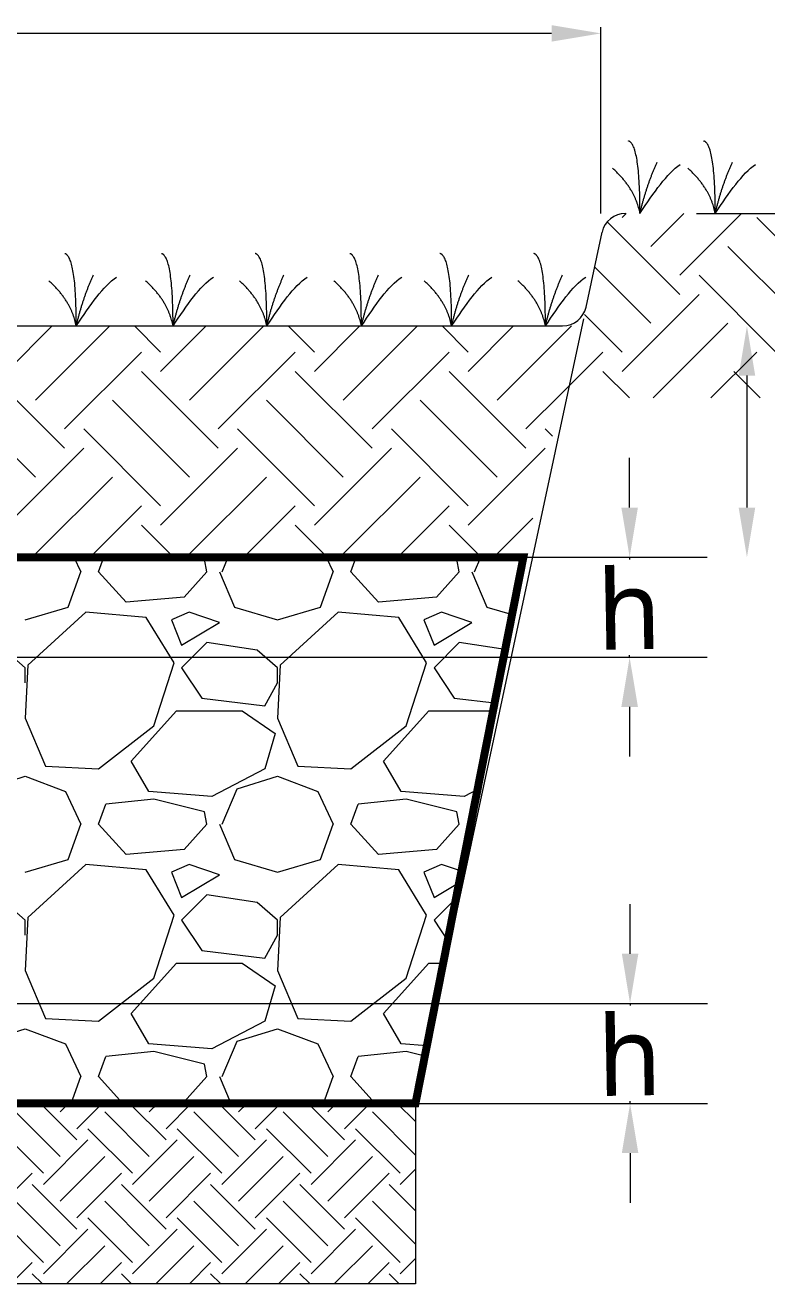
# Model space of a CAD drawing. Header units: millimetres. Extents: x -1245 to 7283, y 1609 to 4579.
# Drawn here: x 6479.4 to 6665.5, y 3531.1 to 3847 of the extents above; entities that cross this region are included whole.
import ezdxf

# ---------------------------------------------------------------- set-up
doc = ezdxf.new("R2010")
doc.units = ezdxf.units.MM
doc.styles.add('微軟正黑體-20', font='Microsoft JhengHei.ttf', dxfattribs={"height": 20})

msp = doc.modelspace()

# ---------------------------------------------------------------- linework, layer by layer
at = {"lineweight": 5}
for p, q in [((6611.55, 3844.91), (6251.43, 3844.91)), ((6623.93, 3799.75), (6623.93, 3846.46)), ((6647.86, 3799.75), (6746.53, 3799.75)), ((6620.18, 3776.24), (6624.2, 3795)), ((6619.54, 3773.24), (6577.38, 3576.37)), ((6244.92, 3771.49), (6614.31, 3771.49)), ((6660.56, 3759.03), (6660.56, 3725.91)), ((6631.12, 3725.91), (6631.12, 3738.37)), ((6430.39, 3713.44), (6650.58, 3713.44)), ((6631.12, 3713.44), (6631.12, 3712.89)), ((6430.28, 3688.33), (6650.58, 3688.33)), ((6631.12, 3688.33), (6631.12, 3688.88)), ((6631.12, 3675.86), (6631.12, 3663.4)), ((6631.23, 3613.95), (6631.23, 3626.41)), ((6430.51, 3601.48), (6650.69, 3601.48)), ((6631.23, 3601.48), (6631.23, 3600.92)), ((6281.85, 3576.37), (6577.38, 3576.37)), ((6577.38, 3576.37), (6429.61, 3576.37)), ((6430.39, 3576.37), (6650.69, 3576.37)), ((6577.38, 3576.37), (6577.38, 3531.09)), ((6631.23, 3576.37), (6631.23, 3576.92)), ((6631.23, 3563.9), (6631.23, 3551.43)), ((6577.38, 3531.09), (6281.85, 3531.09))]:
    msp.add_line(p, q, dxfattribs=at)
at = {"linetype": 'Continuous', "lineweight": 5}
for p, q in [((6643.7, 3779.4), (6625.48, 3797.62)), ((6629.22, 3798.7), (6630.27, 3799.75)), ((6636.46, 3791.47), (6644.74, 3799.75)), ((6643.7, 3784.23), (6659.22, 3799.75)), ((6682.3, 3779.4), (6663, 3798.7)), ((6675.06, 3772.17), (6655.76, 3791.47)), ((6636.46, 3772.17), (6622.33, 3786.29)), ((6667.83, 3764.93), (6648.53, 3784.23)), ((6629.22, 3760.1), (6648.53, 3779.4)), ((6629.22, 3764.93), (6619.78, 3774.37)), ((6637.04, 3753.44), (6655.76, 3772.17)), ((6474.81, 3760.1), (6486.21, 3771.49)), ((6482.05, 3752.86), (6500.68, 3771.49)), ((6513.42, 3764.93), (6506.85, 3771.49)), ((6513.42, 3760.1), (6524.81, 3771.49)), ((6520.65, 3752.86), (6539.29, 3771.49)), ((6552.02, 3764.93), (6545.45, 3771.49)), ((6552.02, 3760.1), (6563.41, 3771.49)), ((6559.26, 3752.86), (6577.89, 3771.49)), ((6590.62, 3764.93), (6584.05, 3771.49)), ((6590.62, 3760.1), (6602.01, 3771.49)), ((6597.86, 3752.86), (6616.49, 3771.49)), ((6489.29, 3745.63), (6508.59, 3764.93)), ((6527.89, 3745.63), (6547.19, 3764.93)), ((6566.5, 3745.63), (6585.8, 3764.93)), ((6614.12, 3754.65), (6624.4, 3764.93)), ((6651.52, 3753.44), (6663, 3764.93)), ((6489.29, 3740.8), (6469.99, 3760.1)), ((6527.89, 3740.8), (6508.59, 3760.1)), ((6566.5, 3740.8), (6547.19, 3760.1)), ((6605.1, 3740.8), (6585.8, 3760.1)), ((6631.06, 3753.44), (6624.4, 3760.1)), ((6663.91, 3753.44), (6657.25, 3760.1)), ((6482.05, 3733.56), (6462.75, 3752.86)), ((6520.65, 3733.56), (6501.35, 3752.86)), ((6559.26, 3733.56), (6539.96, 3752.86)), ((6597.86, 3733.56), (6578.56, 3752.86)), ((6605.1, 3745.63), (6614.45, 3754.97)), ((6513.42, 3726.33), (6494.12, 3745.63)), ((6552.02, 3726.33), (6532.72, 3745.63)), ((6590.62, 3726.33), (6571.32, 3745.63)), ((6611.76, 3743.79), (6609.92, 3745.63)), ((6474.81, 3721.5), (6494.12, 3740.8)), ((6513.42, 3721.5), (6532.72, 3740.8)), ((6552.02, 3721.5), (6571.32, 3740.8)), ((6590.62, 3721.5), (6609.92, 3740.8)), ((6482.05, 3714.26), (6501.35, 3733.56)), ((6520.65, 3714.26), (6539.96, 3733.56)), ((6559.26, 3714.26), (6578.56, 3733.56)), ((6495.71, 3713.44), (6508.59, 3726.33)), ((6534.31, 3713.44), (6547.19, 3726.33)), ((6572.91, 3713.44), (6585.8, 3726.33)), ((6516.65, 3713.44), (6508.59, 3721.5)), ((6555.25, 3713.44), (6547.19, 3721.5)), ((6593.85, 3713.44), (6585.8, 3721.5)), ((6597.86, 3714.26), (6606.81, 3723.21)), ((6491.66, 3713.44), (6493.36, 3709.75)), ((6497.8, 3709.75), (6499.18, 3713.44)), ((6502.17, 3713.44), (6501.35, 3714.26)), ((6524.4, 3712.92), (6522.31, 3713.44)), ((6525.03, 3709.75), (6524.4, 3712.92)), ((6528.83, 3709.75), (6530.41, 3713.44)), ((6540.78, 3713.44), (6539.96, 3714.26)), ((6554.99, 3713.44), (6556.69, 3709.75)), ((6561.13, 3709.75), (6562.51, 3713.44)), ((6579.38, 3713.44), (6578.56, 3714.26)), ((6587.73, 3712.92), (6585.64, 3713.44)), ((6588.36, 3709.75), (6587.73, 3712.92)), ((6592.16, 3709.75), (6593.74, 3713.44)), ((6490.2, 3700.89), (6493.36, 3709.75)), ((6504.76, 3702.15), (6497.8, 3709.75)), ((6525.03, 3709.75), (6519.33, 3703.42)), ((6528.2, 3709.75), (6532, 3700.89)), ((6553.53, 3700.89), (6556.69, 3709.75)), ((6568.09, 3702.15), (6561.13, 3709.75)), ((6588.36, 3709.75), (6582.66, 3703.42)), ((6591.52, 3709.75), (6595.32, 3700.89)), ((6519.33, 3703.42), (6504.76, 3702.15)), ((6582.66, 3703.42), (6568.09, 3702.15)), ((6479.43, 3697.72), (6490.2, 3700.89)), ((6494.63, 3699.62), (6480.07, 3686.32)), ((6509.83, 3698.36), (6494.63, 3699.62)), ((6520.6, 3699.62), (6516.16, 3697.72)), ((6528.2, 3697.09), (6520.6, 3699.62)), ((6532, 3700.89), (6542.76, 3697.72)), ((6542.76, 3697.72), (6553.53, 3700.89)), ((6557.96, 3699.62), (6543.39, 3686.32)), ((6573.16, 3698.36), (6557.96, 3699.62)), ((6583.93, 3699.62), (6579.49, 3697.72)), ((6591.52, 3697.09), (6583.93, 3699.62)), ((6595.32, 3700.89), (6601.61, 3699.04)), ((6516.8, 3686.96), (6509.83, 3698.36)), ((6516.16, 3697.72), (6518.7, 3691.39)), ((6518.7, 3691.39), (6528.2, 3697.09)), ((6580.13, 3686.96), (6573.16, 3698.36)), ((6579.49, 3697.72), (6582.03, 3691.39)), ((6582.03, 3691.39), (6591.52, 3697.09)), ((6479.43, 3685.69), (6474.37, 3690.12)), ((6525.03, 3692.02), (6518.7, 3685.69)), ((6537.69, 3690.12), (6525.03, 3692.02)), ((6542.76, 3685.69), (6537.69, 3690.12)), ((6588.36, 3692.02), (6582.03, 3685.69)), ((6599.88, 3690.29), (6588.36, 3692.02)), ((6511.73, 3671.12), (6516.8, 3686.96)), ((6575.06, 3671.12), (6580.13, 3686.96)), ((6480.07, 3686.32), (6479.43, 3673.02)), ((6479.43, 3681.89), (6479.43, 3685.69)), ((6518.7, 3685.69), (6523.76, 3678.09)), ((6543.39, 3686.32), (6542.76, 3673.02)), ((6542.76, 3681.89), (6542.76, 3685.69)), ((6582.03, 3685.69), (6587.09, 3678.09)), ((6539.59, 3676.19), (6542.76, 3681.89)), ((6523.76, 3678.09), (6539.59, 3676.19)), ((6587.09, 3678.09), (6597.23, 3676.87)), ((6506.03, 3662.26), (6517.43, 3674.92)), ((6517.43, 3674.92), (6533.9, 3674.92)), ((6533.9, 3674.92), (6542.13, 3669.22)), ((6569.36, 3662.26), (6580.76, 3674.92)), ((6580.76, 3674.92), (6596.85, 3674.92)), ((6479.43, 3673.02), (6484.5, 3660.99)), ((6497.8, 3660.36), (6511.73, 3671.12)), ((6542.76, 3673.02), (6547.83, 3660.99)), ((6561.13, 3660.36), (6575.06, 3671.12)), ((6542.13, 3669.22), (6539.59, 3660.36)), ((6510.46, 3654.66), (6506.03, 3662.26)), ((6573.79, 3654.66), (6569.36, 3662.26)), ((6472.14, 3656.18), (6479.43, 3658.46)), ((6479.43, 3658.46), (6489.56, 3654.66)), ((6484.5, 3660.99), (6497.8, 3660.36)), ((6539.59, 3660.36), (6526.3, 3653.39)), ((6532.63, 3655.29), (6542.76, 3658.46)), ((6542.76, 3658.46), (6552.89, 3654.66)), ((6547.83, 3660.99), (6561.13, 3660.36)), ((6528.83, 3646.43), (6532.63, 3655.29)), ((6592.94, 3655.13), (6589.62, 3653.39)), ((6489.56, 3654.66), (6493.36, 3646.43)), ((6511.73, 3652.76), (6499.7, 3651.49)), ((6526.3, 3653.39), (6510.46, 3654.66)), ((6524.4, 3649.59), (6511.73, 3652.76)), ((6552.89, 3654.66), (6556.69, 3646.43)), ((6575.06, 3652.76), (6563.03, 3651.49)), ((6589.62, 3653.39), (6573.79, 3654.66)), ((6587.73, 3649.59), (6575.06, 3652.76)), ((6497.8, 3646.43), (6499.7, 3651.49)), ((6525.03, 3646.43), (6524.4, 3649.59)), ((6561.13, 3646.43), (6563.03, 3651.49)), ((6588.36, 3646.43), (6587.73, 3649.59)), ((6490.2, 3637.56), (6493.36, 3646.43)), ((6504.76, 3638.83), (6497.8, 3646.43)), ((6525.03, 3646.43), (6519.33, 3640.09)), ((6528.2, 3646.43), (6532, 3637.56)), ((6553.53, 3637.56), (6556.69, 3646.43)), ((6568.09, 3638.83), (6561.13, 3646.43)), ((6588.36, 3646.43), (6582.66, 3640.09)), ((6519.33, 3640.09), (6504.76, 3638.83)), ((6582.66, 3640.09), (6568.09, 3638.83)), ((6479.43, 3634.39), (6490.2, 3637.56)), ((6494.63, 3636.29), (6480.07, 3622.99)), ((6509.83, 3635.03), (6494.63, 3636.29)), ((6520.6, 3636.29), (6516.16, 3634.39)), ((6528.2, 3633.76), (6520.6, 3636.29)), ((6532, 3637.56), (6542.76, 3634.39)), ((6542.76, 3634.39), (6553.53, 3637.56)), ((6557.96, 3636.29), (6543.39, 3622.99)), ((6573.16, 3635.03), (6557.96, 3636.29)), ((6583.93, 3636.29), (6579.49, 3634.39)), ((6588.89, 3634.64), (6583.93, 3636.29)), ((6516.8, 3623.63), (6509.83, 3635.03)), ((6516.16, 3634.39), (6518.7, 3628.06)), ((6518.7, 3628.06), (6528.2, 3633.76)), ((6580.13, 3623.63), (6573.16, 3635.03)), ((6579.49, 3634.39), (6582.03, 3628.06)), ((6582.03, 3628.06), (6588.34, 3631.85)), ((6479.43, 3622.36), (6474.37, 3626.79)), ((6525.03, 3628.69), (6518.7, 3622.36)), ((6537.69, 3626.79), (6525.03, 3628.69)), ((6542.76, 3622.36), (6537.69, 3626.79)), ((6587.56, 3627.89), (6582.03, 3622.36)), ((6511.73, 3607.79), (6516.8, 3623.63)), ((6575.06, 3607.79), (6580.13, 3623.63)), ((6480.07, 3622.99), (6479.43, 3609.69)), ((6479.43, 3618.56), (6479.43, 3622.36)), ((6518.7, 3622.36), (6523.76, 3614.76)), ((6543.39, 3622.99), (6542.76, 3609.69)), ((6542.76, 3618.56), (6542.76, 3622.36)), ((6582.03, 3622.36), (6585.45, 3617.22)), ((6539.59, 3612.86), (6542.76, 3618.56)), ((6523.76, 3614.76), (6539.59, 3612.86)), ((6506.03, 3598.93), (6517.43, 3611.59)), ((6517.43, 3611.59), (6533.9, 3611.59)), ((6533.9, 3611.59), (6542.13, 3605.89)), ((6569.36, 3598.93), (6580.76, 3611.59)), ((6580.76, 3611.59), (6584.34, 3611.59)), ((6479.43, 3609.69), (6484.5, 3597.66)), ((6497.8, 3597.03), (6511.73, 3607.79)), ((6542.76, 3609.69), (6547.83, 3597.66)), ((6561.13, 3597.03), (6575.06, 3607.79)), ((6542.13, 3605.89), (6539.59, 3597.03)), ((6510.46, 3591.33), (6506.03, 3598.93)), ((6573.79, 3591.33), (6569.36, 3598.93)), ((6469.3, 3591.96), (6479.43, 3595.13)), ((6479.43, 3595.13), (6489.56, 3591.33)), ((6484.5, 3597.66), (6497.8, 3597.03)), ((6539.59, 3597.03), (6526.3, 3590.06)), ((6532.63, 3591.96), (6542.76, 3595.13)), ((6542.76, 3595.13), (6552.89, 3591.33)), ((6547.83, 3597.66), (6561.13, 3597.03)), ((6528.83, 3583.1), (6532.63, 3591.96)), ((6489.56, 3591.33), (6493.36, 3583.1)), ((6511.73, 3589.43), (6499.7, 3588.16)), ((6526.3, 3590.06), (6510.46, 3591.33)), ((6524.4, 3586.26), (6511.73, 3589.43)), ((6552.89, 3591.33), (6556.69, 3583.1)), ((6575.06, 3589.43), (6563.03, 3588.16)), ((6580.23, 3590.81), (6573.79, 3591.33)), ((6579.73, 3588.26), (6575.06, 3589.43)), ((6497.8, 3583.1), (6499.7, 3588.16)), ((6525.03, 3583.1), (6524.4, 3586.26)), ((6561.13, 3583.1), (6563.03, 3588.16)), ((6490.96, 3576.37), (6493.36, 3583.1)), ((6503.97, 3576.37), (6497.8, 3583.1)), ((6525.03, 3583.1), (6519.33, 3576.76)), ((6528.2, 3583.1), (6531.08, 3576.37)), ((6554.29, 3576.37), (6556.69, 3583.1)), ((6567.3, 3576.37), (6561.13, 3583.1)), ((6492.39, 3567.23), (6483.25, 3576.37)), ((6488.19, 3574.22), (6490.33, 3576.37)), ((6492.39, 3570.03), (6498.73, 3576.37)), ((6514.78, 3567.23), (6505.64, 3576.37)), ((6510.58, 3574.22), (6512.72, 3576.37)), ((6519.33, 3576.76), (6514.77, 3576.37)), ((6514.78, 3570.03), (6521.12, 3576.37)), ((6537.17, 3567.23), (6528.03, 3576.37)), ((6532.97, 3574.22), (6535.11, 3576.37)), ((6537.17, 3570.03), (6543.51, 3576.37)), ((6559.56, 3567.23), (6550.42, 3576.37)), ((6555.36, 3574.22), (6557.5, 3576.37)), ((6559.56, 3570.03), (6565.9, 3576.37)), ((6577.38, 3571.8), (6572.81, 3576.37)), ((6488.19, 3563.03), (6476.99, 3574.22)), ((6510.58, 3563.03), (6499.39, 3574.22)), ((6532.97, 3563.03), (6521.78, 3574.22)), ((6555.36, 3563.03), (6544.17, 3574.22)), ((6577.38, 3563.4), (6566.56, 3574.22)), ((6483.99, 3558.83), (6472.8, 3570.03)), ((6506.38, 3558.83), (6495.19, 3570.03)), ((6528.77, 3558.83), (6517.58, 3570.03)), ((6551.16, 3558.83), (6539.97, 3570.03)), ((6573.55, 3558.83), (6562.36, 3570.03)), ((6483.99, 3556.03), (6495.19, 3567.23)), ((6506.38, 3556.03), (6517.58, 3567.23)), ((6528.77, 3556.03), (6539.97, 3567.23)), ((6551.16, 3556.03), (6562.36, 3567.23)), ((6488.19, 3551.83), (6499.39, 3563.03)), ((6510.58, 3551.83), (6521.78, 3563.03)), ((6532.97, 3551.83), (6544.17, 3563.03)), ((6555.36, 3551.83), (6566.56, 3563.03)), ((6470, 3547.64), (6481.19, 3558.83)), ((6492.39, 3547.64), (6503.58, 3558.83)), ((6514.78, 3547.64), (6525.97, 3558.83)), ((6537.17, 3547.64), (6548.36, 3558.83)), ((6559.56, 3547.64), (6570.75, 3558.83)), ((6573.55, 3556.03), (6577.38, 3559.86)), ((6492.39, 3544.84), (6481.19, 3556.03)), ((6514.78, 3544.84), (6503.58, 3556.03)), ((6537.17, 3544.84), (6525.97, 3556.03)), ((6559.56, 3544.84), (6548.36, 3556.03)), ((6577.38, 3549.41), (6570.75, 3556.03)), ((6488.19, 3540.64), (6476.99, 3551.83)), ((6510.58, 3540.64), (6499.39, 3551.83)), ((6532.97, 3540.64), (6521.78, 3551.83)), ((6555.36, 3540.64), (6544.17, 3551.83)), ((6577.38, 3541.01), (6566.56, 3551.83)), ((6483.99, 3536.44), (6472.8, 3547.64)), ((6506.38, 3536.44), (6495.19, 3547.64)), ((6528.77, 3536.44), (6517.58, 3547.64)), ((6551.16, 3536.44), (6539.97, 3547.64)), ((6573.55, 3536.44), (6562.36, 3547.64)), ((6483.99, 3533.64), (6495.19, 3544.84)), ((6506.38, 3533.64), (6517.58, 3544.84)), ((6528.77, 3533.64), (6539.97, 3544.84)), ((6551.16, 3533.64), (6562.36, 3544.84)), ((6489.84, 3531.09), (6499.39, 3540.64)), ((6512.23, 3531.09), (6521.78, 3540.64)), ((6534.62, 3531.09), (6544.17, 3540.64)), ((6557.01, 3531.09), (6566.56, 3540.64)), ((6475.84, 3531.09), (6481.19, 3536.44)), ((6498.23, 3531.09), (6503.58, 3536.44)), ((6520.63, 3531.09), (6525.97, 3536.44)), ((6543.02, 3531.09), (6548.36, 3536.44)), ((6565.41, 3531.09), (6570.75, 3536.44)), ((6573.55, 3533.64), (6577.38, 3537.47)), ((6483.74, 3531.09), (6481.19, 3533.64)), ((6506.13, 3531.09), (6503.58, 3533.64)), ((6528.52, 3531.09), (6525.97, 3533.64)), ((6550.91, 3531.09), (6548.36, 3533.64)), ((6573.3, 3531.09), (6570.75, 3533.64))]:
    msp.add_line(p, q, dxfattribs=at)
at = {"lineweight": 5, "const_width": 2}
msp.add_lwpolyline([(6577.38, 3576.37), (6604.46, 3713.44), (6254.77, 3713.44), (6281.85, 3576.37)], close=True, dxfattribs=at)
at = {"lineweight": 5}
for centre, start, end in [((6630.07, 3793.75), 90, 167.9133), ((6614.31, 3777.49), 270, 347.9133)]:
    msp.add_arc(centre, 6, start, end, dxfattribs=at)
for points, degree in [([(6633.72, 3799.75), (6633.72, 3817.2), (6630.8, 3817.91)], 2), ([(6652.61, 3799.75), (6652.61, 3817.2), (6649.69, 3817.91)], 2), ([(6633.72, 3799.75), (6632.47, 3806.08), (6626.81, 3811.07)], 2), ([(6633.72, 3799.75), (6635.26, 3806.44), (6638, 3812.56)], 2), ([(6633.72, 3799.75), (6637.23, 3805.01), (6640.5, 3809.77), (6643.83, 3812.03)], 3), ([(6652.61, 3799.75), (6651.36, 3806.08), (6645.71, 3811.07)], 2), ([(6652.61, 3799.75), (6654.16, 3806.44), (6656.9, 3812.56)], 2), ([(6652.61, 3799.75), (6656.12, 3805.01), (6659.39, 3809.77), (6662.73, 3812.03)], 3), ([(6492.26, 3771.49), (6492.26, 3788.95), (6489.35, 3789.66)], 2), ([(6516.54, 3771.49), (6516.54, 3788.95), (6513.63, 3789.66)], 2), ([(6540.08, 3771.49), (6540.08, 3788.95), (6537.17, 3789.66)], 2), ([(6563.81, 3771.49), (6563.81, 3788.95), (6560.89, 3789.66)], 2), ([(6586.45, 3771.49), (6586.45, 3788.95), (6583.53, 3789.66)], 2), ([(6609.99, 3771.49), (6609.99, 3788.95), (6607.07, 3789.66)], 2), ([(6492.26, 3771.49), (6493.81, 3778.18), (6496.55, 3784.31)], 2), ([(6516.54, 3771.49), (6518.09, 3778.18), (6520.83, 3784.31)], 2), ([(6540.08, 3771.49), (6541.63, 3778.18), (6544.37, 3784.31)], 2), ([(6563.81, 3771.49), (6565.36, 3778.18), (6568.09, 3784.31)], 2), ([(6586.45, 3771.49), (6587.99, 3778.18), (6590.73, 3784.31)], 2), ([(6609.99, 3771.49), (6611.54, 3778.18), (6614.27, 3784.31)], 2), ([(6492.26, 3771.49), (6491.02, 3777.83), (6485.36, 3782.82)], 2), ([(6492.26, 3771.49), (6495.78, 3776.76), (6499.05, 3781.51), (6502.38, 3783.77)], 3), ([(6516.54, 3771.49), (6515.29, 3777.83), (6509.64, 3782.82)], 2), ([(6516.54, 3771.49), (6520.05, 3776.76), (6523.33, 3781.51), (6526.66, 3783.77)], 3), ([(6540.08, 3771.49), (6538.83, 3777.83), (6533.18, 3782.82)], 2), ([(6540.08, 3771.49), (6543.59, 3776.76), (6546.87, 3781.51), (6550.2, 3783.77)], 3), ([(6563.81, 3771.49), (6562.56, 3777.83), (6556.91, 3782.82)], 2), ([(6563.81, 3771.49), (6567.32, 3776.76), (6570.59, 3781.51), (6573.93, 3783.77)], 3), ([(6586.45, 3771.49), (6585.2, 3777.83), (6579.54, 3782.82)], 2), ([(6586.45, 3771.49), (6589.96, 3776.76), (6593.23, 3781.51), (6596.56, 3783.77)], 3), ([(6609.99, 3771.49), (6608.74, 3777.83), (6603.09, 3782.82)], 2), ([(6609.99, 3771.49), (6613.5, 3776.76), (6616.77, 3781.51), (6620.11, 3783.77)], 3)]:
    msp.add_open_spline(points, degree=degree, dxfattribs=at)
for points in [[(6611.55, 3846.98), (6611.55, 3842.85), (6623.93, 3844.91)], [(6658.48, 3759.03), (6662.64, 3759.03), (6660.56, 3771.49)], [(6629.04, 3725.91), (6633.2, 3725.91), (6631.12, 3713.44)], [(6658.48, 3725.91), (6662.64, 3725.91), (6660.56, 3713.44)], [(6629.04, 3675.86), (6633.2, 3675.86), (6631.12, 3688.33)], [(6629.16, 3613.95), (6633.31, 3613.95), (6631.23, 3601.48)], [(6629.16, 3563.9), (6633.31, 3563.9), (6631.23, 3576.37)]]:
    msp.add_solid(points, dxfattribs=at)

# ---------------------------------------------------------------- texts
at = {"lineweight": 5, "style": '微軟正黑體-20'}
for p in [(6623.1, 3690.18), (6623.21, 3578.21)]:
    msp.add_text('h', height=20, rotation=1, dxfattribs=at).set_placement(p)

doc.saveas('drawing.dxf')
